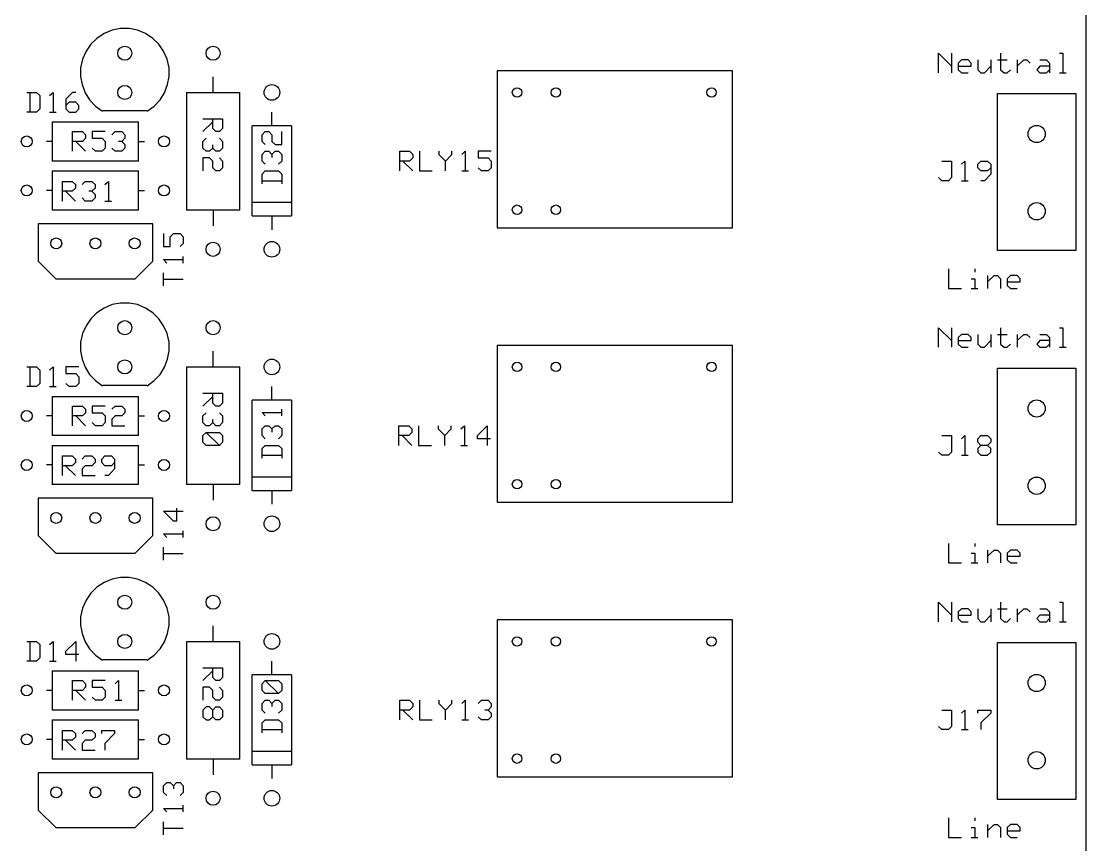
# Model space of a CAD drawing. Extents: x 0 to 5.97, y 0 to 9.88.
# Drawn here: x 3.261 to 5.975, y 5.207 to 7.306 of the extents above; entities that cross this region are included whole.
import ezdxf

# ---------------------------------------------------------------- set-up
doc = ezdxf.new("R2010")
doc.units = 0
doc.layers.get('0').update_dxf_attribs({"linetype": 'CONTINUOUS'})

msp = doc.modelspace()

# ---------------------------------------------------------------- linework, layer by layer
at = {"color": 7}
for p, q in [((5.975, 9.875), (5.975, 0)), ((3.472, 7.275), (3.454, 7.263)), ((3.493, 7.284), (3.472, 7.275)), ((3.514, 7.288), (3.493, 7.284)), ((3.536, 7.288), (3.514, 7.288)), ((3.557, 7.284), (3.536, 7.288)), ((3.578, 7.275), (3.557, 7.284)), ((3.596, 7.263), (3.578, 7.275)), ((3.438, 7.248), (3.426, 7.23)), ((3.454, 7.263), (3.438, 7.248)), ((3.612, 7.248), (3.596, 7.263)), ((3.624, 7.23), (3.612, 7.248)), ((3.426, 7.23), (3.417, 7.21)), ((3.633, 7.21), (3.624, 7.23)), ((5.6, 7.175), (5.6, 7.225)), ((5.6, 7.225), (5.633, 7.192)), ((5.633, 7.225), (5.633, 7.175)), ((5.758, 7.225), (5.758, 7.183)), ((5.908, 7.225), (5.917, 7.225)), ((5.917, 7.225), (5.917, 7.175)), ((3.417, 7.21), (3.412, 7.188)), ((3.638, 7.188), (3.633, 7.21)), ((5.658, 7.208), (5.65, 7.2)), ((5.65, 7.2), (5.65, 7.183)), ((5.675, 7.208), (5.658, 7.208)), ((5.683, 7.2), (5.675, 7.208)), ((5.683, 7.192), (5.683, 7.2)), ((5.7, 7.208), (5.7, 7.183)), ((5.733, 7.208), (5.733, 7.175)), ((5.75, 7.208), (5.775, 7.208)), ((5.8, 7.208), (5.8, 7.175)), ((5.8, 7.192), (5.817, 7.208)), ((5.817, 7.208), (5.825, 7.208)), ((5.825, 7.208), (5.833, 7.2)), ((5.858, 7.208), (5.875, 7.208)), ((5.875, 7.208), (5.883, 7.2)), ((5.883, 7.2), (5.883, 7.175)), ((3.412, 7.188), (3.412, 7.166)), ((3.412, 7.166), (3.416, 7.145)), ((3.634, 7.145), (3.638, 7.166)), ((3.638, 7.166), (3.638, 7.188)), ((3.75, 7.125), (3.75, 7.165)), ((5.074, 7.18), (4.474, 7.18)), ((4.474, 7.18), (4.474, 6.78)), ((5.074, 6.78), (5.074, 7.18)), ((5.65, 7.192), (5.683, 7.192)), ((5.65, 7.183), (5.658, 7.175)), ((5.658, 7.175), (5.675, 7.175)), ((5.7, 7.183), (5.708, 7.175)), ((5.708, 7.175), (5.717, 7.175)), ((5.717, 7.175), (5.733, 7.192)), ((5.758, 7.183), (5.767, 7.175)), ((5.767, 7.175), (5.775, 7.175)), ((5.775, 7.175), (5.783, 7.183)), ((5.858, 7.192), (5.85, 7.183)), ((5.85, 7.183), (5.858, 7.175)), ((5.883, 7.192), (5.858, 7.192)), ((5.858, 7.175), (5.875, 7.175)), ((5.875, 7.175), (5.883, 7.183)), ((5.908, 7.175), (5.925, 7.175)), ((3.416, 7.145), (3.424, 7.124)), ((3.626, 7.124), (3.634, 7.145)), ((3.275, 7.125), (3.3, 7.125)), ((3.283, 7.125), (3.283, 7.075)), ((3.3, 7.125), (3.308, 7.117)), ((3.308, 7.117), (3.308, 7.083)), ((3.333, 7.117), (3.342, 7.125)), ((3.342, 7.125), (3.342, 7.075)), ((3.392, 7.125), (3.375, 7.108)), ((3.4, 7.125), (3.392, 7.125)), ((3.424, 7.124), (3.435, 7.106)), ((3.615, 7.106), (3.626, 7.124)), ((3.682, 7.125), (3.818, 7.125)), ((3.682, 7.125), (3.682, 6.825)), ((3.818, 6.825), (3.818, 7.125)), ((5.75, 6.722), (5.75, 7.122)), ((5.75, 7.122), (5.95, 7.122)), ((5.95, 7.122), (5.95, 6.722)), ((3.375, 7.108), (3.375, 7.083)), ((3.383, 7.1), (3.375, 7.092)), ((3.4, 7.1), (3.383, 7.1)), ((3.408, 7.092), (3.4, 7.1)), ((3.408, 7.083), (3.408, 7.092)), ((3.435, 7.106), (3.45, 7.09)), ((3.45, 7.09), (3.468, 7.077)), ((3.582, 7.077), (3.6, 7.09)), ((3.6, 7.09), (3.615, 7.106)), ((3.3, 7.075), (3.275, 7.075)), ((3.308, 7.083), (3.3, 7.075)), ((3.333, 7.075), (3.35, 7.075)), ((3.375, 7.083), (3.383, 7.075)), ((3.383, 7.075), (3.4, 7.075)), ((3.4, 7.075), (3.408, 7.083)), ((3.581, 7.078), (3.469, 7.078)), ((3.724, 7.058), (3.774, 7.058)), ((3.749, 7.033), (3.749, 7.058)), ((3.774, 7.058), (3.774, 7.033)), ((3.9, 7.04), (3.9, 7.075)), ((3.34, 7.05), (3.56, 7.05)), ((3.34, 7.05), (3.34, 6.95)), ((3.56, 6.95), (3.56, 7.05)), ((3.749, 7.05), (3.724, 7.025)), ((3.757, 7.025), (3.749, 7.033)), ((3.774, 7.033), (3.766, 7.025)), ((3.95, 7.04), (3.85, 7.04)), ((3.85, 6.81), (3.85, 7.04)), ((3.95, 7.04), (3.95, 6.81)), ((3.392, 6.975), (3.392, 7.025)), ((3.392, 7.025), (3.417, 7.025)), ((3.417, 7.025), (3.425, 7.017)), ((3.425, 7.008), (3.417, 7)), ((3.425, 7.017), (3.425, 7.008)), ((3.475, 7.025), (3.442, 7.025)), ((3.442, 7.025), (3.442, 7.008)), ((3.442, 7.008), (3.467, 7.008)), ((3.467, 7.008), (3.475, 7)), ((3.492, 7.017), (3.5, 7.025)), ((3.5, 7.025), (3.517, 7.025)), ((3.517, 7.025), (3.525, 7.017)), ((3.525, 7.008), (3.517, 7)), ((3.525, 7.017), (3.525, 7.008)), ((3.724, 7), (3.732, 7.008)), ((3.766, 7.025), (3.757, 7.025)), ((3.766, 7.008), (3.774, 7)), ((3.875, 7.017), (3.883, 7.025)), ((3.875, 7), (3.875, 7.017)), ((3.883, 7.025), (3.892, 7.025)), ((3.892, 7.025), (3.9, 7.017)), ((3.9, 7.017), (3.9, 7)), ((3.925, 6.992), (3.925, 7.025)), ((3.34, 7), (3.325, 7)), ((3.417, 7), (3.392, 7)), ((3.4, 7), (3.425, 6.975)), ((3.45, 6.975), (3.442, 6.983)), ((3.467, 6.975), (3.45, 6.975)), ((3.475, 6.983), (3.467, 6.975)), ((3.475, 7), (3.475, 6.983)), ((3.5, 6.975), (3.492, 6.983)), ((3.517, 6.975), (3.5, 6.975)), ((3.517, 7), (3.509, 7)), ((3.517, 7), (3.525, 6.992)), ((3.525, 6.983), (3.517, 6.975)), ((3.525, 6.992), (3.525, 6.983)), ((3.56, 7), (3.575, 7)), ((3.724, 6.983), (3.724, 7)), ((3.732, 6.975), (3.724, 6.983)), ((3.741, 6.975), (3.732, 6.975)), ((3.749, 6.983), (3.741, 6.975)), ((3.749, 6.983), (3.749, 6.991)), ((3.757, 6.975), (3.749, 6.983)), ((3.766, 6.975), (3.757, 6.975)), ((3.774, 6.983), (3.766, 6.975)), ((3.774, 7), (3.774, 6.983)), ((3.883, 6.992), (3.875, 7)), ((3.875, 6.967), (3.883, 6.975)), ((3.883, 6.975), (3.892, 6.975)), ((3.892, 6.975), (3.9, 6.967)), ((3.9, 7), (3.908, 6.992)), ((3.9, 6.967), (3.908, 6.975)), ((3.908, 6.992), (3.925, 6.992)), ((3.908, 6.975), (3.917, 6.975)), ((3.917, 6.975), (3.925, 6.967)), ((4.226, 6.925), (4.226, 6.975)), ((4.226, 6.975), (4.251, 6.975)), ((4.251, 6.975), (4.259, 6.967)), ((4.276, 6.975), (4.276, 6.925)), ((4.326, 6.975), (4.326, 6.967)), ((4.359, 6.967), (4.359, 6.975)), ((4.384, 6.967), (4.393, 6.975)), ((4.393, 6.975), (4.393, 6.925)), ((4.459, 6.975), (4.426, 6.975)), ((4.426, 6.975), (4.426, 6.958)), ((3.56, 6.95), (3.34, 6.95)), ((3.741, 6.958), (3.724, 6.958)), ((3.724, 6.958), (3.724, 6.925)), ((3.749, 6.95), (3.741, 6.958)), ((3.749, 6.933), (3.749, 6.95)), ((3.766, 6.958), (3.774, 6.95)), ((3.774, 6.95), (3.774, 6.933)), ((3.875, 6.95), (3.875, 6.967)), ((3.883, 6.942), (3.875, 6.95)), ((3.9, 6.967), (3.9, 6.959)), ((3.925, 6.95), (3.917, 6.942)), ((3.925, 6.967), (3.925, 6.95)), ((4.251, 6.95), (4.226, 6.95)), ((4.234, 6.95), (4.259, 6.925)), ((4.259, 6.958), (4.251, 6.95)), ((4.259, 6.967), (4.259, 6.958)), ((4.326, 6.967), (4.343, 6.95)), ((4.343, 6.95), (4.359, 6.967)), ((4.343, 6.925), (4.343, 6.95)), ((4.426, 6.958), (4.451, 6.958)), ((4.451, 6.958), (4.459, 6.95)), ((4.459, 6.95), (4.459, 6.933)), ((5.608, 6.95), (5.633, 6.95)), ((5.633, 6.95), (5.633, 6.908)), ((5.658, 6.942), (5.667, 6.95)), ((5.667, 6.95), (5.667, 6.9)), ((5.7, 6.942), (5.708, 6.95)), ((5.708, 6.95), (5.725, 6.95)), ((5.725, 6.95), (5.733, 6.942)), ((3.34, 6.925), (3.34, 6.825)), ((3.34, 6.925), (3.56, 6.925)), ((3.56, 6.825), (3.56, 6.925)), ((3.757, 6.925), (3.749, 6.933)), ((3.766, 6.925), (3.757, 6.925)), ((3.774, 6.933), (3.766, 6.925)), ((3.875, 6.917), (3.883, 6.925)), ((3.883, 6.925), (3.917, 6.925)), ((3.917, 6.925), (3.925, 6.917)), ((4.276, 6.925), (4.309, 6.925)), ((4.384, 6.925), (4.401, 6.925)), ((4.434, 6.925), (4.426, 6.933)), ((4.451, 6.925), (4.434, 6.925)), ((4.459, 6.933), (4.451, 6.925)), ((5.7, 6.933), (5.7, 6.942)), ((5.708, 6.925), (5.7, 6.933)), ((5.725, 6.925), (5.708, 6.925)), ((5.733, 6.933), (5.725, 6.925)), ((5.733, 6.942), (5.733, 6.917)), ((3.366, 6.848), (3.366, 6.898)), ((3.366, 6.898), (3.391, 6.898)), ((3.391, 6.898), (3.399, 6.89)), ((3.416, 6.89), (3.424, 6.898)), ((3.424, 6.898), (3.441, 6.898)), ((3.441, 6.898), (3.449, 6.89)), ((3.474, 6.89), (3.483, 6.898)), ((3.483, 6.898), (3.483, 6.848)), ((3.875, 6.892), (3.875, 6.917)), ((3.875, 6.9), (3.925, 6.9)), ((3.925, 6.917), (3.925, 6.892)), ((5.608, 6.9), (5.6, 6.908)), ((5.625, 6.9), (5.608, 6.9)), ((5.633, 6.908), (5.625, 6.9)), ((5.658, 6.9), (5.675, 6.9)), ((5.717, 6.9), (5.708, 6.9)), ((5.733, 6.917), (5.717, 6.9)), ((3.34, 6.875), (3.325, 6.875)), ((3.391, 6.873), (3.366, 6.873)), ((3.374, 6.873), (3.399, 6.848)), ((3.399, 6.881), (3.391, 6.873)), ((3.399, 6.89), (3.399, 6.881)), ((3.441, 6.873), (3.433, 6.873)), ((3.449, 6.881), (3.441, 6.873)), ((3.441, 6.873), (3.449, 6.865)), ((3.449, 6.89), (3.449, 6.881)), ((3.56, 6.875), (3.575, 6.875)), ((3.424, 6.848), (3.416, 6.856)), ((3.441, 6.848), (3.424, 6.848)), ((3.449, 6.856), (3.441, 6.848)), ((3.449, 6.865), (3.449, 6.856)), ((3.474, 6.848), (3.491, 6.848)), ((3.85, 6.845), (3.95, 6.845)), ((3.56, 6.825), (3.34, 6.825)), ((3.818, 6.825), (3.682, 6.825)), ((3.75, 6.825), (3.75, 6.785)), ((3.304, 6.79), (3.304, 6.695)), ((3.596, 6.79), (3.304, 6.79)), ((3.596, 6.695), (3.596, 6.79)), ((3.85, 6.81), (3.95, 6.81)), ((3.9, 6.81), (3.9, 6.775)), ((3.624, 6.765), (3.624, 6.732)), ((3.641, 6.757), (3.649, 6.765)), ((3.649, 6.765), (3.666, 6.765)), ((3.666, 6.765), (3.674, 6.757)), ((4.474, 6.78), (5.074, 6.78)), ((3.624, 6.732), (3.641, 6.732)), ((3.641, 6.732), (3.641, 6.757)), ((3.674, 6.74), (3.666, 6.732)), ((3.674, 6.757), (3.674, 6.74)), ((3.674, 6.69), (3.674, 6.707)), ((5.95, 6.722), (5.75, 6.722)), ((3.304, 6.695), (3.349, 6.65)), ((3.551, 6.65), (3.596, 6.695)), ((3.632, 6.69), (3.624, 6.699)), ((3.624, 6.699), (3.674, 6.699)), ((3.349, 6.65), (3.551, 6.65)), ((3.624, 6.632), (3.624, 6.665)), ((5.625, 6.675), (5.625, 6.625)), ((5.683, 6.65), (5.692, 6.65)), ((5.692, 6.675), (5.692, 6.667)), ((5.692, 6.65), (5.692, 6.625)), ((5.725, 6.658), (5.725, 6.625)), ((5.725, 6.642), (5.742, 6.658)), ((5.742, 6.658), (5.75, 6.658)), ((5.75, 6.658), (5.758, 6.65)), ((5.758, 6.65), (5.758, 6.625)), ((5.783, 6.658), (5.775, 6.65)), ((5.775, 6.65), (5.775, 6.633)), ((5.8, 6.658), (5.783, 6.658)), ((5.808, 6.65), (5.8, 6.658)), ((5.808, 6.642), (5.808, 6.65)), ((3.624, 6.649), (3.674, 6.649)), ((5.625, 6.625), (5.658, 6.625)), ((5.683, 6.625), (5.7, 6.625)), ((5.775, 6.642), (5.808, 6.642)), ((5.775, 6.633), (5.783, 6.625)), ((5.783, 6.625), (5.8, 6.625)), ((3.472, 6.575), (3.454, 6.563)), ((3.493, 6.584), (3.472, 6.575)), ((3.514, 6.588), (3.493, 6.584)), ((3.536, 6.588), (3.514, 6.588)), ((3.557, 6.584), (3.536, 6.588)), ((3.578, 6.575), (3.557, 6.584)), ((3.596, 6.563), (3.578, 6.575)), ((3.438, 6.548), (3.426, 6.53)), ((3.454, 6.563), (3.438, 6.548)), ((3.612, 6.548), (3.596, 6.563)), ((3.624, 6.53), (3.612, 6.548)), ((3.426, 6.53), (3.417, 6.51)), ((3.633, 6.51), (3.624, 6.53)), ((5.6, 6.475), (5.6, 6.525)), ((5.6, 6.525), (5.633, 6.492)), ((5.633, 6.525), (5.633, 6.475)), ((5.758, 6.525), (5.758, 6.483)), ((5.908, 6.525), (5.917, 6.525)), ((5.917, 6.525), (5.917, 6.475)), ((3.417, 6.51), (3.412, 6.488)), ((3.412, 6.488), (3.412, 6.466)), ((3.638, 6.488), (3.633, 6.51)), ((3.638, 6.466), (3.638, 6.488)), ((5.658, 6.508), (5.65, 6.5)), ((5.65, 6.5), (5.65, 6.483)), ((5.65, 6.492), (5.683, 6.492)), ((5.675, 6.508), (5.658, 6.508)), ((5.683, 6.5), (5.675, 6.508)), ((5.683, 6.492), (5.683, 6.5)), ((5.7, 6.508), (5.7, 6.483)), ((5.717, 6.475), (5.733, 6.492)), ((5.733, 6.508), (5.733, 6.475)), ((5.75, 6.508), (5.775, 6.508)), ((5.8, 6.508), (5.8, 6.475)), ((5.8, 6.492), (5.817, 6.508)), ((5.817, 6.508), (5.825, 6.508)), ((5.825, 6.508), (5.833, 6.5)), ((5.858, 6.492), (5.85, 6.483)), ((5.858, 6.508), (5.875, 6.508)), ((5.883, 6.492), (5.858, 6.492)), ((5.875, 6.508), (5.883, 6.5)), ((5.883, 6.5), (5.883, 6.475)), ((3.412, 6.466), (3.416, 6.445)), ((3.634, 6.445), (3.638, 6.466)), ((3.75, 6.425), (3.75, 6.465)), ((5.074, 6.48), (4.474, 6.48)), ((4.474, 6.48), (4.474, 6.08)), ((5.074, 6.08), (5.074, 6.48)), ((5.65, 6.483), (5.658, 6.475)), ((5.658, 6.475), (5.675, 6.475)), ((5.7, 6.483), (5.708, 6.475)), ((5.708, 6.475), (5.717, 6.475)), ((5.758, 6.483), (5.767, 6.475)), ((5.767, 6.475), (5.775, 6.475)), ((5.775, 6.475), (5.783, 6.483)), ((5.85, 6.483), (5.858, 6.475)), ((5.858, 6.475), (5.875, 6.475)), ((5.875, 6.475), (5.883, 6.483)), ((5.908, 6.475), (5.925, 6.475)), ((3.416, 6.445), (3.424, 6.424)), ((3.626, 6.424), (3.634, 6.445)), ((3.275, 6.425), (3.3, 6.425)), ((3.283, 6.425), (3.283, 6.375)), ((3.3, 6.425), (3.308, 6.417)), ((3.308, 6.417), (3.308, 6.383)), ((3.333, 6.417), (3.342, 6.425)), ((3.342, 6.425), (3.342, 6.375)), ((3.408, 6.425), (3.375, 6.425)), ((3.375, 6.425), (3.375, 6.408)), ((3.375, 6.408), (3.4, 6.408)), ((3.4, 6.408), (3.408, 6.4)), ((3.424, 6.424), (3.435, 6.406)), ((3.435, 6.406), (3.45, 6.39)), ((3.6, 6.39), (3.615, 6.406)), ((3.615, 6.406), (3.626, 6.424)), ((3.682, 6.425), (3.818, 6.425)), ((3.682, 6.425), (3.682, 6.125)), ((3.818, 6.125), (3.818, 6.425)), ((5.75, 6.022), (5.75, 6.422)), ((5.75, 6.422), (5.95, 6.422)), ((5.95, 6.422), (5.95, 6.022)), ((3.308, 6.383), (3.3, 6.375)), ((3.383, 6.375), (3.375, 6.383)), ((3.408, 6.383), (3.4, 6.375)), ((3.408, 6.4), (3.408, 6.383)), ((3.45, 6.39), (3.468, 6.377)), ((3.581, 6.378), (3.469, 6.378)), ((3.582, 6.377), (3.6, 6.39)), ((3.3, 6.375), (3.275, 6.375)), ((3.333, 6.375), (3.35, 6.375)), ((3.4, 6.375), (3.383, 6.375)), ((3.724, 6.358), (3.774, 6.358)), ((3.749, 6.333), (3.749, 6.358)), ((3.774, 6.358), (3.774, 6.333)), ((3.9, 6.34), (3.9, 6.375)), ((3.34, 6.35), (3.56, 6.35)), ((3.34, 6.35), (3.34, 6.25)), ((3.392, 6.275), (3.392, 6.325)), ((3.392, 6.325), (3.417, 6.325)), ((3.417, 6.325), (3.425, 6.317)), ((3.475, 6.325), (3.442, 6.325)), ((3.442, 6.325), (3.442, 6.308)), ((3.492, 6.317), (3.5, 6.325)), ((3.5, 6.325), (3.517, 6.325)), ((3.517, 6.325), (3.525, 6.317)), ((3.56, 6.25), (3.56, 6.35)), ((3.749, 6.35), (3.724, 6.325)), ((3.757, 6.325), (3.749, 6.333)), ((3.766, 6.325), (3.757, 6.325)), ((3.774, 6.333), (3.766, 6.325)), ((3.95, 6.34), (3.85, 6.34)), ((3.85, 6.11), (3.85, 6.34)), ((3.95, 6.34), (3.95, 6.11)), ((3.34, 6.3), (3.325, 6.3)), ((3.417, 6.3), (3.392, 6.3)), ((3.4, 6.3), (3.425, 6.275)), ((3.425, 6.308), (3.417, 6.3)), ((3.425, 6.317), (3.425, 6.308)), ((3.442, 6.308), (3.467, 6.308)), ((3.467, 6.308), (3.475, 6.3)), ((3.475, 6.3), (3.475, 6.283)), ((3.5, 6.3), (3.492, 6.292)), ((3.517, 6.3), (3.5, 6.3)), ((3.525, 6.308), (3.517, 6.3)), ((3.525, 6.317), (3.525, 6.308)), ((3.56, 6.3), (3.575, 6.3)), ((3.724, 6.3), (3.732, 6.308)), ((3.724, 6.283), (3.724, 6.3)), ((3.766, 6.308), (3.774, 6.3)), ((3.774, 6.3), (3.774, 6.283)), ((3.883, 6.3), (3.875, 6.309)), ((3.875, 6.309), (3.925, 6.309)), ((3.925, 6.3), (3.925, 6.317)), ((3.45, 6.275), (3.442, 6.283)), ((3.467, 6.275), (3.45, 6.275)), ((3.475, 6.283), (3.467, 6.275)), ((3.492, 6.292), (3.492, 6.275)), ((3.492, 6.275), (3.525, 6.275)), ((3.732, 6.275), (3.724, 6.283)), ((3.741, 6.275), (3.732, 6.275)), ((3.749, 6.283), (3.741, 6.275)), ((3.749, 6.283), (3.749, 6.291)), ((3.757, 6.275), (3.749, 6.283)), ((3.766, 6.275), (3.757, 6.275)), ((3.774, 6.283), (3.766, 6.275)), ((3.875, 6.267), (3.883, 6.275)), ((3.883, 6.275), (3.892, 6.275)), ((3.892, 6.275), (3.9, 6.267)), ((3.9, 6.267), (3.908, 6.275)), ((3.908, 6.275), (3.917, 6.275)), ((3.917, 6.275), (3.925, 6.267)), ((4.224, 6.225), (4.224, 6.275)), ((4.224, 6.275), (4.249, 6.275)), ((4.249, 6.275), (4.257, 6.267)), ((4.274, 6.275), (4.274, 6.225)), ((4.324, 6.275), (4.324, 6.267)), ((4.357, 6.267), (4.357, 6.275)), ((4.382, 6.267), (4.391, 6.275)), ((4.391, 6.275), (4.391, 6.225)), ((4.424, 6.25), (4.449, 6.275)), ((4.449, 6.275), (4.449, 6.225)), ((3.56, 6.25), (3.34, 6.25)), ((3.724, 6.25), (3.732, 6.258)), ((3.724, 6.233), (3.724, 6.25)), ((3.732, 6.258), (3.766, 6.258)), ((3.732, 6.258), (3.766, 6.225)), ((3.766, 6.258), (3.774, 6.25)), ((3.774, 6.25), (3.774, 6.233)), ((3.875, 6.25), (3.875, 6.267)), ((3.883, 6.242), (3.875, 6.25)), ((3.9, 6.267), (3.9, 6.259)), ((3.925, 6.25), (3.917, 6.242)), ((3.925, 6.267), (3.925, 6.25)), ((4.249, 6.25), (4.224, 6.25)), ((4.232, 6.25), (4.257, 6.225)), ((4.257, 6.258), (4.249, 6.25)), ((4.257, 6.267), (4.257, 6.258)), ((4.324, 6.267), (4.341, 6.25)), ((4.341, 6.25), (4.357, 6.267)), ((4.341, 6.225), (4.341, 6.25)), ((4.424, 6.242), (4.424, 6.25)), ((5.608, 6.25), (5.633, 6.25)), ((5.633, 6.25), (5.633, 6.208)), ((5.658, 6.242), (5.667, 6.25)), ((5.667, 6.25), (5.667, 6.2)), ((5.7, 6.242), (5.708, 6.25)), ((5.708, 6.25), (5.725, 6.25)), ((5.725, 6.25), (5.733, 6.242)), ((3.34, 6.225), (3.34, 6.125)), ((3.34, 6.225), (3.56, 6.225)), ((3.56, 6.125), (3.56, 6.225)), ((3.732, 6.225), (3.724, 6.233)), ((3.766, 6.225), (3.732, 6.225)), ((3.774, 6.233), (3.766, 6.225)), ((3.875, 6.217), (3.883, 6.225)), ((3.875, 6.192), (3.875, 6.217)), ((3.883, 6.225), (3.917, 6.225)), ((3.917, 6.225), (3.925, 6.217)), ((3.925, 6.217), (3.925, 6.192)), ((4.274, 6.225), (4.307, 6.225)), ((4.382, 6.225), (4.399, 6.225)), ((4.457, 6.242), (4.424, 6.242)), ((5.7, 6.233), (5.7, 6.242)), ((5.708, 6.225), (5.7, 6.233)), ((5.708, 6.225), (5.7, 6.217)), ((5.7, 6.217), (5.7, 6.208)), ((5.725, 6.225), (5.708, 6.225)), ((5.733, 6.233), (5.725, 6.225)), ((5.733, 6.217), (5.725, 6.225)), ((5.733, 6.242), (5.733, 6.233)), ((5.733, 6.208), (5.733, 6.217)), ((3.366, 6.148), (3.366, 6.198)), ((3.366, 6.198), (3.391, 6.198)), ((3.391, 6.198), (3.399, 6.19)), ((3.399, 6.19), (3.399, 6.181)), ((3.416, 6.19), (3.424, 6.198)), ((3.424, 6.198), (3.441, 6.198)), ((3.441, 6.198), (3.449, 6.19)), ((3.449, 6.19), (3.449, 6.181)), ((3.466, 6.19), (3.474, 6.198)), ((3.466, 6.181), (3.466, 6.19)), ((3.474, 6.198), (3.491, 6.198)), ((3.491, 6.198), (3.499, 6.19)), ((3.499, 6.19), (3.499, 6.165)), ((3.875, 6.2), (3.925, 6.2)), ((5.608, 6.2), (5.6, 6.208)), ((5.625, 6.2), (5.608, 6.2)), ((5.633, 6.208), (5.625, 6.2)), ((5.658, 6.2), (5.675, 6.2)), ((5.7, 6.208), (5.708, 6.2)), ((5.708, 6.2), (5.725, 6.2)), ((5.725, 6.2), (5.733, 6.208)), ((3.34, 6.175), (3.325, 6.175)), ((3.391, 6.173), (3.366, 6.173)), ((3.374, 6.173), (3.399, 6.148)), ((3.399, 6.181), (3.391, 6.173)), ((3.424, 6.173), (3.416, 6.165)), ((3.416, 6.165), (3.416, 6.148)), ((3.441, 6.173), (3.424, 6.173)), ((3.449, 6.181), (3.441, 6.173)), ((3.474, 6.173), (3.466, 6.181)), ((3.491, 6.173), (3.474, 6.173)), ((3.499, 6.165), (3.483, 6.148)), ((3.499, 6.181), (3.491, 6.173)), ((3.56, 6.175), (3.575, 6.175)), ((3.416, 6.148), (3.449, 6.148)), ((3.483, 6.148), (3.474, 6.148)), ((3.85, 6.145), (3.95, 6.145)), ((3.56, 6.125), (3.34, 6.125)), ((3.818, 6.125), (3.682, 6.125)), ((3.75, 6.125), (3.75, 6.085)), ((3.85, 6.11), (3.95, 6.11)), ((3.9, 6.11), (3.9, 6.075)), ((3.304, 6.09), (3.304, 5.995)), ((3.596, 6.09), (3.304, 6.09)), ((3.596, 5.995), (3.596, 6.09)), ((4.474, 6.08), (5.074, 6.08)), ((3.649, 6.032), (3.624, 6.057)), ((3.624, 6.057), (3.674, 6.057)), ((3.657, 6.065), (3.657, 6.032)), ((3.657, 6.032), (3.649, 6.032)), ((3.632, 5.99), (3.624, 5.999)), ((3.624, 5.999), (3.674, 5.999)), ((3.674, 5.99), (3.674, 6.007)), ((5.95, 6.022), (5.75, 6.022)), ((3.304, 5.995), (3.349, 5.95)), ((3.551, 5.95), (3.596, 5.995)), ((5.625, 5.975), (5.625, 5.925)), ((5.692, 5.975), (5.692, 5.967)), ((3.349, 5.95), (3.551, 5.95)), ((3.624, 5.932), (3.624, 5.965)), ((3.624, 5.949), (3.674, 5.949)), ((5.683, 5.95), (5.692, 5.95)), ((5.692, 5.95), (5.692, 5.925)), ((5.725, 5.958), (5.725, 5.925)), ((5.725, 5.942), (5.742, 5.958)), ((5.742, 5.958), (5.75, 5.958)), ((5.75, 5.958), (5.758, 5.95)), ((5.758, 5.95), (5.758, 5.925)), ((5.783, 5.958), (5.775, 5.95)), ((5.775, 5.95), (5.775, 5.933)), ((5.8, 5.958), (5.783, 5.958)), ((5.808, 5.95), (5.8, 5.958)), ((5.808, 5.942), (5.808, 5.95)), ((5.625, 5.925), (5.658, 5.925)), ((5.683, 5.925), (5.7, 5.925)), ((5.775, 5.942), (5.808, 5.942)), ((5.775, 5.933), (5.783, 5.925)), ((5.783, 5.925), (5.8, 5.925)), ((3.454, 5.863), (3.438, 5.848)), ((3.472, 5.875), (3.454, 5.863)), ((3.493, 5.884), (3.472, 5.875)), ((3.514, 5.888), (3.493, 5.884)), ((3.536, 5.888), (3.514, 5.888)), ((3.557, 5.884), (3.536, 5.888)), ((3.578, 5.875), (3.557, 5.884)), ((3.596, 5.863), (3.578, 5.875)), ((3.612, 5.848), (3.596, 5.863)), ((3.438, 5.848), (3.426, 5.83)), ((3.624, 5.83), (3.612, 5.848)), ((3.417, 5.81), (3.412, 5.788)), ((3.426, 5.83), (3.417, 5.81)), ((3.633, 5.81), (3.624, 5.83)), ((3.638, 5.788), (3.633, 5.81)), ((5.6, 5.775), (5.6, 5.825)), ((5.6, 5.825), (5.633, 5.792)), ((5.633, 5.825), (5.633, 5.775)), ((5.658, 5.808), (5.65, 5.8)), ((5.675, 5.808), (5.658, 5.808)), ((5.683, 5.8), (5.675, 5.808)), ((5.7, 5.808), (5.7, 5.783)), ((5.733, 5.808), (5.733, 5.775)), ((5.75, 5.808), (5.775, 5.808)), ((5.758, 5.825), (5.758, 5.783)), ((5.8, 5.808), (5.8, 5.775)), ((5.8, 5.792), (5.817, 5.808)), ((5.817, 5.808), (5.825, 5.808)), ((5.825, 5.808), (5.833, 5.8)), ((5.858, 5.808), (5.875, 5.808)), ((5.875, 5.808), (5.883, 5.8)), ((5.908, 5.825), (5.917, 5.825)), ((5.917, 5.825), (5.917, 5.775)), ((3.412, 5.788), (3.412, 5.766)), ((3.638, 5.766), (3.638, 5.788)), ((5.65, 5.8), (5.65, 5.783)), ((5.65, 5.792), (5.683, 5.792)), ((5.65, 5.783), (5.658, 5.775)), ((5.683, 5.792), (5.683, 5.8)), ((5.7, 5.783), (5.708, 5.775)), ((5.717, 5.775), (5.733, 5.792)), ((5.758, 5.783), (5.767, 5.775)), ((5.775, 5.775), (5.783, 5.783)), ((5.858, 5.792), (5.85, 5.783)), ((5.85, 5.783), (5.858, 5.775)), ((5.883, 5.792), (5.858, 5.792)), ((5.875, 5.775), (5.883, 5.783)), ((5.883, 5.8), (5.883, 5.775)), ((3.412, 5.766), (3.416, 5.745)), ((3.634, 5.745), (3.638, 5.766)), ((3.75, 5.725), (3.75, 5.765)), ((5.074, 5.78), (4.474, 5.78)), ((4.474, 5.78), (4.474, 5.38)), ((5.074, 5.38), (5.074, 5.78)), ((5.658, 5.775), (5.675, 5.775)), ((5.708, 5.775), (5.717, 5.775)), ((5.767, 5.775), (5.775, 5.775)), ((5.858, 5.775), (5.875, 5.775)), ((5.908, 5.775), (5.925, 5.775)), ((3.416, 5.745), (3.424, 5.724)), ((3.626, 5.724), (3.634, 5.745)), ((3.275, 5.725), (3.3, 5.725)), ((3.283, 5.725), (3.283, 5.675)), ((3.3, 5.725), (3.308, 5.717)), ((3.308, 5.717), (3.308, 5.683)), ((3.333, 5.717), (3.342, 5.725)), ((3.342, 5.725), (3.342, 5.675)), ((3.375, 5.7), (3.4, 5.725)), ((3.375, 5.692), (3.375, 5.7)), ((3.4, 5.725), (3.4, 5.675)), ((3.424, 5.724), (3.435, 5.706)), ((3.435, 5.706), (3.45, 5.69)), ((3.6, 5.69), (3.615, 5.706)), ((3.615, 5.706), (3.626, 5.724)), ((3.682, 5.725), (3.818, 5.725)), ((3.682, 5.725), (3.682, 5.425)), ((3.818, 5.425), (3.818, 5.725)), ((5.75, 5.322), (5.75, 5.722)), ((5.75, 5.722), (5.95, 5.722)), ((5.95, 5.722), (5.95, 5.322)), ((3.3, 5.675), (3.275, 5.675)), ((3.308, 5.683), (3.3, 5.675)), ((3.333, 5.675), (3.35, 5.675)), ((3.408, 5.692), (3.375, 5.692)), ((3.45, 5.69), (3.468, 5.677)), ((3.581, 5.678), (3.469, 5.678)), ((3.582, 5.677), (3.6, 5.69)), ((3.9, 5.64), (3.9, 5.675)), ((3.34, 5.65), (3.56, 5.65)), ((3.34, 5.65), (3.34, 5.55)), ((3.56, 5.55), (3.56, 5.65)), ((3.724, 5.658), (3.774, 5.658)), ((3.749, 5.65), (3.724, 5.625)), ((3.749, 5.633), (3.749, 5.658)), ((3.774, 5.658), (3.774, 5.633)), ((3.392, 5.575), (3.392, 5.625)), ((3.392, 5.625), (3.417, 5.625)), ((3.417, 5.625), (3.425, 5.617)), ((3.475, 5.625), (3.442, 5.625)), ((3.442, 5.625), (3.442, 5.608)), ((3.5, 5.617), (3.509, 5.625)), ((3.509, 5.625), (3.509, 5.575)), ((3.757, 5.625), (3.749, 5.633)), ((3.766, 5.625), (3.757, 5.625)), ((3.774, 5.633), (3.766, 5.625)), ((3.95, 5.64), (3.85, 5.64)), ((3.85, 5.41), (3.85, 5.64)), ((3.875, 5.617), (3.883, 5.625)), ((3.883, 5.625), (3.917, 5.625)), ((3.917, 5.592), (3.883, 5.625)), ((3.917, 5.625), (3.925, 5.617)), ((3.95, 5.64), (3.95, 5.41)), ((3.34, 5.6), (3.325, 5.6)), ((3.417, 5.6), (3.392, 5.6)), ((3.4, 5.6), (3.425, 5.575)), ((3.425, 5.608), (3.417, 5.6)), ((3.425, 5.617), (3.425, 5.608)), ((3.442, 5.608), (3.467, 5.608)), ((3.467, 5.608), (3.475, 5.6)), ((3.475, 5.6), (3.475, 5.583)), ((3.56, 5.6), (3.575, 5.6)), ((3.741, 5.608), (3.724, 5.608)), ((3.724, 5.608), (3.724, 5.575)), ((3.749, 5.6), (3.741, 5.608)), ((3.749, 5.583), (3.749, 5.6)), ((3.766, 5.608), (3.774, 5.6)), ((3.774, 5.6), (3.774, 5.583)), ((3.875, 5.6), (3.875, 5.617)), ((3.883, 5.592), (3.875, 5.6)), ((3.917, 5.592), (3.883, 5.592)), ((3.925, 5.6), (3.917, 5.592)), ((3.925, 5.617), (3.925, 5.6)), ((3.45, 5.575), (3.442, 5.583)), ((3.467, 5.575), (3.45, 5.575)), ((3.475, 5.583), (3.467, 5.575)), ((3.5, 5.575), (3.517, 5.575)), ((3.757, 5.575), (3.749, 5.583)), ((3.766, 5.575), (3.757, 5.575)), ((3.774, 5.583), (3.766, 5.575)), ((3.875, 5.567), (3.883, 5.575)), ((3.875, 5.55), (3.875, 5.567)), ((3.883, 5.575), (3.892, 5.575)), ((3.892, 5.575), (3.9, 5.567)), ((3.9, 5.567), (3.908, 5.575)), ((3.9, 5.567), (3.9, 5.559)), ((3.908, 5.575), (3.917, 5.575)), ((3.917, 5.575), (3.925, 5.567)), ((3.925, 5.567), (3.925, 5.55)), ((4.226, 5.525), (4.226, 5.575)), ((4.226, 5.575), (4.251, 5.575)), ((4.251, 5.575), (4.259, 5.567)), ((4.259, 5.567), (4.259, 5.558)), ((4.276, 5.575), (4.276, 5.525)), ((4.326, 5.575), (4.326, 5.567)), ((4.326, 5.567), (4.343, 5.55)), ((4.343, 5.55), (4.359, 5.567)), ((4.359, 5.567), (4.359, 5.575)), ((4.384, 5.567), (4.393, 5.575)), ((4.393, 5.575), (4.393, 5.525)), ((4.426, 5.567), (4.434, 5.575)), ((4.434, 5.575), (4.451, 5.575)), ((4.451, 5.575), (4.459, 5.567)), ((4.459, 5.567), (4.459, 5.558)), ((3.56, 5.55), (3.34, 5.55)), ((3.732, 5.558), (3.724, 5.55)), ((3.724, 5.55), (3.724, 5.533)), ((3.741, 5.558), (3.732, 5.558)), ((3.749, 5.55), (3.741, 5.558)), ((3.749, 5.55), (3.757, 5.558)), ((3.749, 5.533), (3.749, 5.55)), ((3.757, 5.558), (3.766, 5.558)), ((3.766, 5.558), (3.774, 5.55)), ((3.774, 5.55), (3.774, 5.533)), ((3.883, 5.542), (3.875, 5.55)), ((3.925, 5.55), (3.917, 5.542)), ((4.251, 5.55), (4.226, 5.55)), ((4.234, 5.55), (4.259, 5.525)), ((4.259, 5.558), (4.251, 5.55)), ((4.343, 5.525), (4.343, 5.55)), ((4.451, 5.55), (4.443, 5.55)), ((4.459, 5.558), (4.451, 5.55)), ((4.451, 5.55), (4.459, 5.542)), ((4.459, 5.542), (4.459, 5.533)), ((5.608, 5.55), (5.633, 5.55)), ((5.633, 5.55), (5.633, 5.508)), ((5.658, 5.542), (5.667, 5.55)), ((5.667, 5.55), (5.667, 5.5)), ((5.7, 5.542), (5.7, 5.55)), ((5.7, 5.55), (5.733, 5.55)), ((5.733, 5.542), (5.708, 5.517)), ((5.733, 5.55), (5.733, 5.542)), ((3.34, 5.525), (3.34, 5.425)), ((3.34, 5.525), (3.56, 5.525)), ((3.56, 5.425), (3.56, 5.525)), ((3.724, 5.533), (3.732, 5.525)), ((3.732, 5.525), (3.741, 5.525)), ((3.741, 5.525), (3.749, 5.533)), ((3.757, 5.525), (3.749, 5.533)), ((3.766, 5.525), (3.757, 5.525)), ((3.774, 5.533), (3.766, 5.525)), ((3.875, 5.517), (3.883, 5.525)), ((3.875, 5.492), (3.875, 5.517)), ((3.883, 5.525), (3.917, 5.525)), ((3.917, 5.525), (3.925, 5.517)), ((3.925, 5.517), (3.925, 5.492)), ((4.276, 5.525), (4.309, 5.525)), ((4.384, 5.525), (4.401, 5.525)), ((4.434, 5.525), (4.426, 5.533)), ((4.451, 5.525), (4.434, 5.525)), ((4.459, 5.533), (4.451, 5.525)), ((5.708, 5.517), (5.708, 5.5)), ((3.366, 5.448), (3.366, 5.498)), ((3.366, 5.498), (3.391, 5.498)), ((3.391, 5.498), (3.399, 5.49)), ((3.399, 5.49), (3.399, 5.481)), ((3.416, 5.49), (3.424, 5.498)), ((3.424, 5.498), (3.441, 5.498)), ((3.441, 5.498), (3.449, 5.49)), ((3.449, 5.49), (3.449, 5.481)), ((3.466, 5.49), (3.466, 5.498)), ((3.466, 5.498), (3.499, 5.498)), ((3.499, 5.49), (3.474, 5.465)), ((3.499, 5.498), (3.499, 5.49)), ((3.875, 5.5), (3.925, 5.5)), ((5.608, 5.5), (5.6, 5.508)), ((5.625, 5.5), (5.608, 5.5)), ((5.633, 5.508), (5.625, 5.5)), ((5.658, 5.5), (5.675, 5.5)), ((3.34, 5.475), (3.325, 5.475)), ((3.391, 5.473), (3.366, 5.473)), ((3.374, 5.473), (3.399, 5.448)), ((3.399, 5.481), (3.391, 5.473)), ((3.424, 5.473), (3.416, 5.465)), ((3.416, 5.465), (3.416, 5.448)), ((3.441, 5.473), (3.424, 5.473)), ((3.449, 5.481), (3.441, 5.473)), ((3.474, 5.465), (3.474, 5.448)), ((3.56, 5.475), (3.575, 5.475)), ((3.416, 5.448), (3.449, 5.448)), ((3.85, 5.445), (3.95, 5.445)), ((3.56, 5.425), (3.34, 5.425)), ((3.818, 5.425), (3.682, 5.425)), ((3.75, 5.425), (3.75, 5.385)), ((3.85, 5.41), (3.95, 5.41)), ((3.9, 5.41), (3.9, 5.375)), ((3.304, 5.39), (3.304, 5.295)), ((3.596, 5.39), (3.304, 5.39)), ((3.596, 5.295), (3.596, 5.39)), ((4.474, 5.38), (5.074, 5.38)), ((3.624, 5.357), (3.632, 5.365)), ((3.624, 5.34), (3.624, 5.357)), ((3.632, 5.365), (3.641, 5.365)), ((3.641, 5.365), (3.649, 5.357)), ((3.649, 5.357), (3.657, 5.365)), ((3.649, 5.357), (3.649, 5.349)), ((3.657, 5.365), (3.666, 5.365)), ((3.666, 5.365), (3.674, 5.357)), ((3.674, 5.357), (3.674, 5.34)), ((3.632, 5.332), (3.624, 5.34)), ((3.674, 5.34), (3.666, 5.332)), ((5.95, 5.322), (5.75, 5.322)), ((3.304, 5.295), (3.349, 5.25)), ((3.551, 5.25), (3.596, 5.295)), ((3.632, 5.29), (3.624, 5.299)), ((3.624, 5.299), (3.674, 5.299)), ((3.674, 5.29), (3.674, 5.307)), ((5.625, 5.275), (5.625, 5.225)), ((5.692, 5.275), (5.692, 5.267)), ((3.349, 5.25), (3.551, 5.25)), ((3.624, 5.232), (3.624, 5.265)), ((3.624, 5.249), (3.674, 5.249)), ((5.683, 5.25), (5.692, 5.25)), ((5.692, 5.25), (5.692, 5.225)), ((5.725, 5.258), (5.725, 5.225)), ((5.725, 5.242), (5.742, 5.258)), ((5.742, 5.258), (5.75, 5.258)), ((5.75, 5.258), (5.758, 5.25)), ((5.758, 5.25), (5.758, 5.225)), ((5.783, 5.258), (5.775, 5.25)), ((5.775, 5.25), (5.775, 5.233)), ((5.775, 5.242), (5.808, 5.242)), ((5.8, 5.258), (5.783, 5.258)), ((5.808, 5.25), (5.8, 5.258)), ((5.808, 5.242), (5.808, 5.25)), ((5.625, 5.225), (5.658, 5.225)), ((5.683, 5.225), (5.7, 5.225)), ((5.775, 5.233), (5.783, 5.225)), ((5.783, 5.225), (5.8, 5.225))]:
    msp.add_line(p, q, dxfattribs=at)
for centre, radius in [((3.525, 7.225), 0.018), ((3.75, 7.225), 0.018), ((3.525, 7.125), 0.018), ((3.9, 7.125), 0.02), ((4.525, 7.125), 0.012), ((4.624, 7.125), 0.012), ((5.021, 7.125), 0.012), ((5.85, 7.019), 0.022), ((3.275, 7), 0.014), ((3.625, 7), 0.014), ((3.275, 6.875), 0.014), ((3.625, 6.875), 0.014), ((5.85, 6.822), 0.022), ((4.525, 6.826), 0.012), ((4.624, 6.826), 0.012), ((3.35, 6.74), 0.014), ((3.45, 6.74), 0.014), ((3.55, 6.74), 0.014), ((3.75, 6.725), 0.018), ((3.9, 6.725), 0.02), ((3.525, 6.525), 0.018), ((3.75, 6.525), 0.018), ((3.525, 6.425), 0.018), ((3.9, 6.425), 0.02), ((4.525, 6.425), 0.012), ((4.624, 6.425), 0.012), ((5.021, 6.425), 0.012), ((5.85, 6.319), 0.022), ((3.275, 6.3), 0.014), ((3.625, 6.3), 0.014), ((3.275, 6.175), 0.014), ((3.625, 6.175), 0.014), ((4.525, 6.126), 0.012), ((4.624, 6.126), 0.012), ((5.85, 6.122), 0.022), ((3.35, 6.04), 0.014), ((3.45, 6.04), 0.014), ((3.55, 6.04), 0.014), ((3.75, 6.025), 0.018), ((3.9, 6.025), 0.02), ((3.525, 5.825), 0.018), ((3.75, 5.825), 0.018), ((3.525, 5.725), 0.018), ((3.9, 5.725), 0.02), ((4.525, 5.725), 0.012), ((4.624, 5.725), 0.012), ((5.021, 5.725), 0.012), ((5.85, 5.619), 0.022), ((3.275, 5.6), 0.014), ((3.625, 5.6), 0.014), ((3.275, 5.475), 0.014), ((3.625, 5.475), 0.014), ((4.525, 5.426), 0.012), ((4.624, 5.426), 0.012), ((5.85, 5.422), 0.022), ((3.35, 5.34), 0.014), ((3.45, 5.34), 0.014), ((3.55, 5.34), 0.014), ((3.75, 5.325), 0.018), ((3.9, 5.325), 0.02)]:
    msp.add_circle(centre, radius, dxfattribs=at)

doc.saveas('drawing.dxf')
